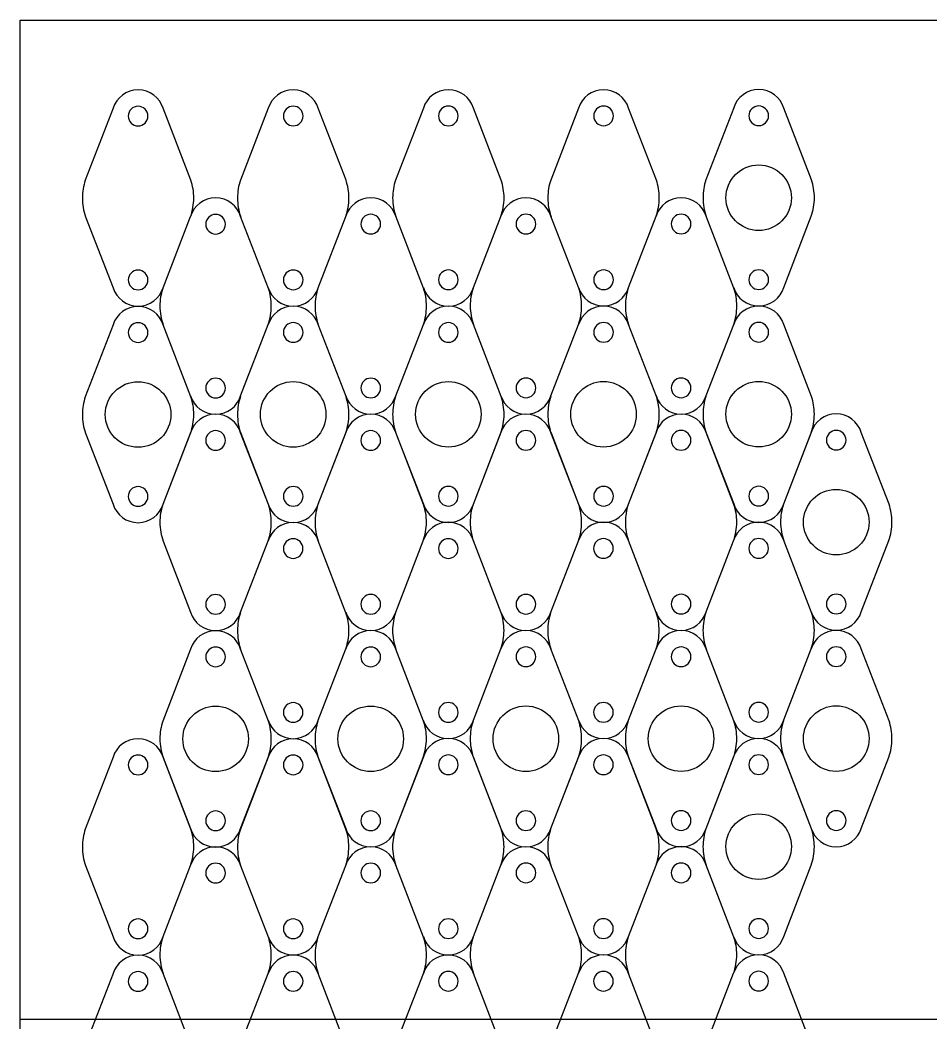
# Model space of a CAD drawing. Header units: millimetres. Extents: x 0 to 305, y -305 to 0.
# Drawn here: x 0 to 139, y -153 to 0 of the extents above; entities that cross this region are included whole.
import ezdxf

# ---------------------------------------------------------------- set-up
doc = ezdxf.new("R2010")
doc.units = ezdxf.units.MM
doc.layers.add('CUTS', color=1, linetype='Continuous', true_color=0xff0000)
doc.layers.add('laser bed referance', color=3, linetype='Continuous', lineweight=25, true_color=0x00ff00)
doc.layers.add('Referance lines', color=2, linetype='Continuous', lineweight=25, true_color=0xffff00)

msp = doc.modelspace()

# ---------------------------------------------------------------- linework, layer by layer
at = {"layer": 'CUTS', "color": 1, "lineweight": 25, "true_color": 0xff0000}
for points in [[(14.19, -13.46), (9.95, -24.44)], [(26.07, -24.44), (21.83, -13.46)], [(37.86, -13.45), (33.62, -24.43)], [(49.74, -24.43), (45.5, -13.45)], [(61.54, -13.43), (57.3, -24.42)], [(73.42, -24.42), (69.18, -13.44)], [(85.22, -13.42), (80.98, -24.41)], [(97.1, -24.41), (92.86, -13.43)], [(108.9, -13.41), (104.66, -24.4)], [(120.77, -24.4), (116.54, -13.42)], [(10, -30), (14.19, -40.85), (14.19, -40.85)], [(21.83, -40.84), (26.03, -29.98)], [(37.9, -40.93), (33.66, -29.95)], [(45.5, -40.83), (49.7, -29.97)], [(61.58, -40.92), (57.34, -29.94)], [(69.18, -40.82), (73.38, -29.96)], [(85.26, -40.91), (81.02, -29.93)], [(92.86, -40.81), (97.06, -29.94)], [(108.94, -40.9), (104.7, -29.92)], [(116.54, -40.8), (120.73, -29.93)], [(14.19, -46.48), (9.95, -57.47), (9.95, -57.47)], [(26.07, -57.47), (21.83, -46.49)], [(33.66, -57.33), (37.86, -46.47)], [(49.74, -57.45), (45.5, -46.47)], [(57.34, -57.32), (61.54, -46.46)], [(73.42, -57.44), (69.18, -46.46)], [(81.02, -57.31), (85.22, -46.45)], [(97.1, -57.43), (92.86, -46.45)], [(104.7, -57.3), (108.9, -46.43)], [(120.77, -57.42), (116.54, -46.44)], [(10, -63.02), (14.19, -73.87)], [(26.02, -62.95), (21.78, -73.93)], [(21.83, -73.87), (26.03, -63)], [(37.9, -73.93), (33.66, -62.95)], [(33.67, -63.01), (37.86, -73.86)], [(49.69, -62.93), (45.45, -73.92)], [(45.5, -73.85), (49.7, -62.99)], [(61.57, -73.92), (57.33, -62.94)], [(57.35, -63), (61.54, -73.85)], [(73.37, -62.92), (69.13, -73.91)], [(69.18, -73.84), (73.38, -62.98)], [(85.25, -73.91), (81.01, -62.93)], [(81.03, -62.99), (85.22, -73.84)], [(97.05, -62.91), (92.81, -73.9)], [(92.86, -73.83), (97.06, -62.97)], [(108.93, -73.9), (104.69, -62.92)], [(104.7, -62.98), (108.9, -73.82)], [(120.73, -62.9), (116.49, -73.88)], [(116.54, -73.82), (120.73, -62.96)], [(132.61, -73.88), (128.37, -62.91)], [(21.83, -79.49), (26.02, -90.34), (26.02, -90.34)], [(33.66, -90.33), (37.86, -79.47)], [(49.73, -90.42), (45.5, -79.44)], [(57.33, -90.32), (61.53, -79.45)], [(73.41, -90.41), (69.17, -79.43)], [(81.01, -90.31), (85.21, -79.44)], [(97.09, -90.4), (92.85, -79.42)], [(104.69, -90.29), (108.89, -79.43)], [(120.77, -90.39), (116.53, -79.41)], [(128.37, -90.28), (132.57, -79.42)], [(26.02, -95.97), (21.78, -106.95), (21.78, -106.95)], [(37.9, -106.95), (33.66, -95.97)], [(45.5, -106.82), (49.69, -95.95)], [(61.57, -106.94), (57.33, -95.96)], [(69.17, -106.81), (73.37, -95.94)], [(85.25, -106.93), (81.01, -95.95)], [(92.85, -106.8), (97.05, -95.93)], [(108.93, -106.92), (104.69, -95.94)], [(116.53, -106.78), (120.73, -95.92)], [(132.61, -106.91), (128.37, -95.93)], [(14.19, -112.45), (9.95, -123.43)], [(26.07, -123.43), (21.83, -112.45)], [(21.83, -112.51), (26.02, -123.36)], [(37.86, -112.43), (33.62, -123.42)], [(33.66, -123.35), (37.86, -112.49)], [(49.73, -123.42), (45.49, -112.44)], [(45.5, -112.49), (49.69, -123.34)], [(61.54, -112.42), (57.29, -123.41)], [(57.33, -123.34), (61.53, -112.48)], [(73.41, -123.41), (69.17, -112.43)], [(69.18, -112.48), (73.37, -123.33)], [(85.21, -112.41), (80.97, -123.4)], [(81.01, -123.33), (85.21, -112.47)], [(97.09, -123.4), (92.85, -112.42)], [(92.86, -112.47), (97.05, -123.32)], [(108.89, -112.4), (104.65, -123.39)], [(104.69, -123.32), (108.89, -112.45)], [(120.77, -123.39), (116.53, -112.41)], [(116.54, -112.46), (120.73, -123.31)], [(128.37, -123.31), (132.56, -112.44)], [(9.99, -128.99), (14.19, -139.84), (14.19, -139.84)], [(21.83, -139.83), (26.02, -128.97)], [(37.9, -139.92), (33.66, -128.94)], [(45.5, -139.82), (49.69, -128.96)], [(61.58, -139.91), (57.34, -128.93)], [(69.17, -139.81), (73.37, -128.94)], [(85.25, -139.9), (81.02, -128.92)], [(92.85, -139.8), (97.05, -128.93)], [(108.93, -139.89), (104.69, -128.91)], [(116.53, -139.79), (120.73, -128.92)], [(14.19, -145.47), (9.95, -156.45), (9.95, -156.45)], [(26.07, -156.45), (21.83, -145.47)], [(33.66, -156.32), (37.86, -145.46)], [(49.73, -156.44), (45.49, -145.46)], [(57.34, -156.31), (61.54, -145.45)], [(73.41, -156.43), (69.17, -145.45)], [(81.02, -156.3), (85.21, -145.43)], [(97.09, -156.42), (92.85, -145.44)], [(104.69, -156.29), (108.89, -145.42)], [(120.77, -156.41), (116.53, -145.43)]]:
    msp.add_lwpolyline(points, dxfattribs=at)
for points in [[(18.01, -10.65), (16.22, -10.65), (14.7, -11.83), (14.19, -13.46)], [(21.83, -13.46), (21.33, -11.84), (19.81, -10.65), (18.01, -10.65)], [(41.68, -10.64), (39.89, -10.64), (38.37, -11.82), (37.86, -13.45)], [(45.5, -13.45), (44.99, -11.82), (43.48, -10.64), (41.68, -10.64)], [(65.36, -10.63), (63.57, -10.63), (62.05, -11.81), (61.54, -13.43)], [(69.18, -13.44), (68.67, -11.81), (67.15, -10.63), (65.36, -10.63)], [(89.04, -10.62), (87.24, -10.62), (85.73, -11.8), (85.22, -13.42)], [(92.86, -13.43), (92.35, -11.8), (90.83, -10.62), (89.04, -10.62)], [(112.72, -10.61), (110.92, -10.61), (109.4, -11.79), (108.9, -13.41)], [(116.54, -13.42), (116.03, -11.79), (114.51, -10.61), (112.72, -10.61)], [(18.01, -13.15), (17.18, -13.15), (16.51, -13.83), (16.51, -14.65)], [(19.51, -14.65), (19.51, -13.83), (18.84, -13.15), (18.01, -13.15)], [(41.68, -13.14), (40.85, -13.14), (40.18, -13.81), (40.18, -14.64)], [(43.18, -14.64), (43.18, -13.81), (42.51, -13.14), (41.68, -13.14)], [(65.36, -13.13), (64.53, -13.13), (63.86, -13.8), (63.86, -14.63)], [(66.86, -14.63), (66.86, -13.8), (66.19, -13.13), (65.36, -13.13)], [(89.04, -13.12), (88.21, -13.12), (87.54, -13.79), (87.54, -14.62)], [(90.54, -14.62), (90.54, -13.79), (89.87, -13.12), (89.04, -13.12)], [(112.72, -13.11), (111.89, -13.11), (111.22, -13.78), (111.22, -14.61)], [(114.22, -14.61), (114.22, -13.78), (113.54, -13.11), (112.72, -13.11)], [(16.51, -14.65), (16.51, -15.48), (17.18, -16.15), (18.01, -16.15)], [(18.01, -16.15), (18.84, -16.15), (19.51, -15.48), (19.51, -14.65)], [(40.18, -14.64), (40.18, -15.47), (40.85, -16.14), (41.68, -16.14)], [(41.68, -16.14), (42.51, -16.14), (43.18, -15.47), (43.18, -14.64)], [(63.86, -14.63), (63.86, -15.46), (64.53, -16.13), (65.36, -16.13)], [(65.36, -16.13), (66.19, -16.13), (66.86, -15.46), (66.86, -14.63)], [(87.54, -14.62), (87.54, -15.45), (88.21, -16.12), (89.04, -16.12)], [(89.04, -16.12), (89.87, -16.12), (90.54, -15.45), (90.54, -14.62)], [(111.22, -14.61), (111.22, -15.44), (111.89, -16.11), (112.72, -16.11)], [(112.72, -16.11), (113.54, -16.11), (114.22, -15.44), (114.22, -14.61)], [(107.72, -27.11), (107.72, -24.35), (109.95, -22.11), (112.72, -22.11)], [(112.72, -22.11), (115.48, -22.11), (117.71, -24.35), (117.71, -27.11)], [(9.95, -24.44), (9.67, -25.29), (9.51, -26.21), (9.51, -27.15)], [(26.51, -27.15), (26.51, -26.21), (26.36, -25.29), (26.07, -24.44)], [(33.62, -24.43), (33.33, -25.28), (33.18, -26.19), (33.18, -27.14)], [(50.18, -27.14), (50.18, -26.19), (50.02, -25.28), (49.74, -24.43)], [(57.3, -24.42), (57.01, -25.27), (56.86, -26.18), (56.86, -27.13)], [(73.86, -27.13), (73.86, -26.18), (73.7, -25.27), (73.42, -24.42)], [(80.98, -24.41), (80.69, -25.26), (80.54, -26.17), (80.54, -27.12)], [(97.54, -27.12), (97.54, -26.17), (97.38, -25.26), (97.1, -24.41)], [(104.66, -24.4), (104.37, -25.25), (104.22, -26.16), (104.22, -27.11)], [(121.22, -27.11), (121.22, -26.16), (121.06, -25.25), (120.77, -24.4)], [(9.51, -27.15), (9.51, -28.15), (9.68, -29.11), (10, -30)], [(29.84, -27.14), (28.05, -27.14), (26.53, -28.32), (26.02, -29.95)], [(26.03, -29.98), (26.34, -29.1), (26.51, -28.15), (26.51, -27.15)], [(33.66, -29.95), (33.16, -28.32), (31.64, -27.14), (29.84, -27.14)], [(33.18, -27.14), (33.18, -28.14), (33.35, -29.1), (33.67, -29.99)], [(53.52, -27.13), (51.73, -27.13), (50.21, -28.31), (49.7, -29.94)], [(49.7, -29.97), (50.01, -29.08), (50.18, -28.13), (50.18, -27.14)], [(57.34, -29.94), (56.84, -28.31), (55.32, -27.13), (53.52, -27.13)], [(56.86, -27.13), (56.86, -28.13), (57.03, -29.08), (57.35, -29.97)], [(77.2, -27.12), (75.41, -27.12), (73.89, -28.3), (73.38, -29.92)], [(73.38, -29.96), (73.69, -29.07), (73.86, -28.12), (73.86, -27.13)], [(81.02, -29.93), (80.51, -28.3), (79, -27.12), (77.2, -27.12)], [(80.54, -27.12), (80.54, -28.12), (80.71, -29.07), (81.03, -29.96)], [(100.88, -27.11), (99.09, -27.11), (97.57, -28.29), (97.06, -29.91)], [(97.06, -29.94), (97.37, -29.06), (97.54, -28.11), (97.54, -27.12)], [(104.7, -29.92), (104.19, -28.29), (102.67, -27.11), (100.88, -27.11)], [(104.22, -27.11), (104.22, -28.11), (104.39, -29.06), (104.7, -29.95)], [(112.72, -32.11), (109.95, -32.11), (107.72, -29.87), (107.72, -27.11)], [(117.71, -27.11), (117.71, -29.87), (115.48, -32.11), (112.72, -32.11)], [(120.73, -29.93), (121.05, -29.05), (121.22, -28.1), (121.22, -27.11)], [(29.84, -29.64), (29.02, -29.64), (28.34, -30.31), (28.34, -31.14)], [(31.34, -31.14), (31.34, -30.31), (30.67, -29.64), (29.84, -29.64)], [(53.52, -29.63), (52.69, -29.63), (52.02, -30.3), (52.02, -31.13)], [(55.02, -31.13), (55.02, -30.3), (54.35, -29.63), (53.52, -29.63)], [(77.2, -29.62), (76.37, -29.62), (75.7, -30.29), (75.7, -31.12)], [(78.7, -31.12), (78.7, -30.29), (78.03, -29.62), (77.2, -29.62)], [(100.88, -29.61), (100.05, -29.61), (99.38, -30.28), (99.38, -31.11)], [(102.38, -31.11), (102.38, -30.28), (101.71, -29.61), (100.88, -29.61)], [(28.34, -31.14), (28.34, -31.97), (29.02, -32.64), (29.84, -32.64)], [(29.84, -32.64), (30.67, -32.64), (31.34, -31.97), (31.34, -31.14)], [(52.02, -31.13), (52.02, -31.96), (52.69, -32.63), (53.52, -32.63)], [(53.52, -32.63), (54.35, -32.63), (55.02, -31.96), (55.02, -31.13)], [(75.7, -31.12), (75.7, -31.95), (76.37, -32.62), (77.2, -32.62)], [(77.2, -32.62), (78.03, -32.62), (78.7, -31.95), (78.7, -31.12)], [(99.38, -31.11), (99.38, -31.94), (100.05, -32.61), (100.88, -32.61)], [(100.88, -32.61), (101.71, -32.61), (102.38, -31.94), (102.38, -31.11)], [(18.01, -38.15), (17.18, -38.15), (16.51, -38.83), (16.51, -39.65)], [(19.51, -39.65), (19.51, -38.83), (18.84, -38.15), (18.01, -38.15)], [(41.68, -38.14), (40.85, -38.14), (40.18, -38.81), (40.18, -39.64)], [(43.18, -39.64), (43.18, -38.81), (42.51, -38.14), (41.68, -38.14)], [(65.36, -38.13), (64.53, -38.13), (63.86, -38.8), (63.86, -39.63)], [(66.86, -39.63), (66.86, -38.8), (66.19, -38.13), (65.36, -38.13)], [(89.04, -38.12), (88.21, -38.12), (87.54, -38.79), (87.54, -39.62)], [(90.54, -39.62), (90.54, -38.79), (89.87, -38.12), (89.04, -38.12)], [(112.72, -38.11), (111.89, -38.11), (111.22, -38.78), (111.22, -39.61)], [(114.22, -39.61), (114.22, -38.78), (113.54, -38.11), (112.72, -38.11)], [(16.51, -39.65), (16.51, -40.48), (17.18, -41.15), (18.01, -41.15)], [(18.01, -41.15), (18.84, -41.15), (19.51, -40.48), (19.51, -39.65)], [(40.18, -39.64), (40.18, -40.47), (40.85, -41.14), (41.68, -41.14)], [(41.68, -41.14), (42.51, -41.14), (43.18, -40.47), (43.18, -39.64)], [(63.86, -39.63), (63.86, -40.46), (64.53, -41.13), (65.36, -41.13)], [(65.36, -41.13), (66.19, -41.13), (66.86, -40.46), (66.86, -39.63)], [(87.54, -39.62), (87.54, -40.45), (88.21, -41.12), (89.04, -41.12)], [(89.04, -41.12), (89.87, -41.12), (90.54, -40.45), (90.54, -39.62)], [(111.22, -39.61), (111.22, -40.44), (111.89, -41.11), (112.72, -41.11)], [(112.72, -41.11), (113.54, -41.11), (114.22, -40.44), (114.22, -39.61)], [(14.19, -40.85), (14.7, -42.47), (16.22, -43.65), (18.01, -43.65)], [(18.01, -43.65), (19.81, -43.65), (21.33, -42.47), (21.83, -40.84)], [(21.78, -40.93), (21.5, -41.78), (21.34, -42.69), (21.34, -43.64)], [(37.86, -40.83), (38.37, -42.46), (39.89, -43.64), (41.68, -43.64)], [(38.34, -43.64), (38.34, -42.69), (38.19, -41.78), (37.9, -40.93)], [(41.68, -43.64), (43.48, -43.64), (44.99, -42.46), (45.5, -40.83)], [(45.46, -40.92), (45.18, -41.77), (45.02, -42.68), (45.02, -43.63)], [(61.54, -40.82), (62.05, -42.45), (63.57, -43.63), (65.36, -43.63)], [(62.02, -43.63), (62.02, -42.68), (61.87, -41.77), (61.58, -40.92)], [(65.36, -43.63), (67.15, -43.63), (68.67, -42.45), (69.18, -40.82)], [(69.14, -40.91), (68.85, -41.76), (68.7, -42.67), (68.7, -43.62)], [(85.22, -40.81), (85.73, -42.44), (87.24, -43.62), (89.04, -43.62)], [(85.7, -43.62), (85.7, -42.67), (85.55, -41.76), (85.26, -40.91)], [(89.04, -43.62), (90.83, -43.62), (92.35, -42.44), (92.86, -40.81)], [(92.82, -40.9), (92.53, -41.75), (92.38, -42.66), (92.38, -43.61)], [(108.9, -40.8), (109.4, -42.43), (110.92, -43.61), (112.72, -43.61)], [(109.38, -43.61), (109.38, -42.66), (109.22, -41.75), (108.94, -40.9)], [(112.72, -43.61), (114.51, -43.61), (116.03, -42.43), (116.54, -40.8)], [(18.01, -43.68), (16.22, -43.68), (14.7, -44.86), (14.19, -46.48)], [(21.83, -46.49), (21.33, -44.86), (19.81, -43.68), (18.01, -43.68)], [(21.34, -43.64), (21.34, -44.64), (21.52, -45.6), (21.83, -46.49)], [(37.86, -46.47), (38.17, -45.58), (38.34, -44.63), (38.34, -43.64)], [(41.68, -43.66), (39.89, -43.66), (38.37, -44.84), (37.86, -46.47)], [(45.5, -46.47), (44.99, -44.84), (43.48, -43.66), (41.68, -43.66)], [(45.02, -43.63), (45.02, -44.63), (45.19, -45.59), (45.51, -46.48)], [(61.54, -46.46), (61.85, -45.57), (62.02, -44.62), (62.02, -43.63)], [(65.36, -43.65), (63.57, -43.65), (62.05, -44.83), (61.54, -46.46)], [(69.18, -46.46), (68.67, -44.83), (67.15, -43.65), (65.36, -43.65)], [(68.7, -43.62), (68.7, -44.62), (68.87, -45.57), (69.19, -46.46)], [(85.22, -46.45), (85.53, -45.56), (85.7, -44.61), (85.7, -43.62)], [(89.04, -43.64), (87.24, -43.64), (85.73, -44.82), (85.22, -46.45)], [(92.86, -46.45), (92.35, -44.82), (90.83, -43.64), (89.04, -43.64)], [(92.38, -43.61), (92.38, -44.61), (92.55, -45.56), (92.87, -46.45)], [(108.9, -46.43), (109.21, -45.55), (109.38, -44.6), (109.38, -43.61)], [(112.72, -43.63), (110.92, -43.63), (109.4, -44.81), (108.9, -46.43)], [(116.54, -46.44), (116.03, -44.81), (114.51, -43.63), (112.72, -43.63)], [(18.01, -46.18), (17.18, -46.18), (16.51, -46.85), (16.51, -47.68)], [(19.51, -47.68), (19.51, -46.85), (18.84, -46.18), (18.01, -46.18)], [(41.68, -46.16), (40.85, -46.16), (40.18, -46.83), (40.18, -47.66)], [(43.18, -47.66), (43.18, -46.83), (42.51, -46.16), (41.68, -46.16)], [(65.36, -46.15), (64.53, -46.15), (63.86, -46.82), (63.86, -47.65)], [(66.86, -47.65), (66.86, -46.82), (66.19, -46.15), (65.36, -46.15)], [(89.04, -46.14), (88.21, -46.14), (87.54, -46.81), (87.54, -47.64)], [(90.54, -47.64), (90.54, -46.81), (89.87, -46.14), (89.04, -46.14)], [(112.72, -46.13), (111.89, -46.13), (111.22, -46.8), (111.22, -47.63)], [(114.22, -47.63), (114.22, -46.8), (113.54, -46.13), (112.72, -46.13)], [(16.51, -47.68), (16.51, -48.5), (17.18, -49.18), (18.01, -49.18)], [(18.01, -49.18), (18.84, -49.18), (19.51, -48.5), (19.51, -47.68)], [(40.18, -47.66), (40.18, -48.49), (40.85, -49.16), (41.68, -49.16)], [(41.68, -49.16), (42.51, -49.16), (43.18, -48.49), (43.18, -47.66)], [(63.86, -47.65), (63.86, -48.48), (64.53, -49.15), (65.36, -49.15)], [(65.36, -49.15), (66.19, -49.15), (66.86, -48.48), (66.86, -47.65)], [(87.54, -47.64), (87.54, -48.47), (88.21, -49.14), (89.04, -49.14)], [(89.04, -49.14), (89.87, -49.14), (90.54, -48.47), (90.54, -47.64)], [(111.22, -47.63), (111.22, -48.46), (111.89, -49.13), (112.72, -49.13)], [(112.72, -49.13), (113.54, -49.13), (114.22, -48.46), (114.22, -47.63)], [(29.84, -54.64), (29.02, -54.64), (28.34, -55.31), (28.34, -56.14)], [(31.34, -56.14), (31.34, -55.31), (30.67, -54.64), (29.84, -54.64)], [(53.52, -54.63), (52.69, -54.63), (52.02, -55.3), (52.02, -56.13)], [(55.02, -56.13), (55.02, -55.3), (54.35, -54.63), (53.52, -54.63)], [(77.2, -54.62), (76.37, -54.62), (75.7, -55.29), (75.7, -56.12)], [(78.7, -56.12), (78.7, -55.29), (78.03, -54.62), (77.2, -54.62)], [(100.88, -54.61), (100.05, -54.61), (99.38, -55.28), (99.38, -56.11)], [(102.38, -56.11), (102.38, -55.28), (101.71, -54.61), (100.88, -54.61)], [(13.01, -60.18), (13.01, -57.41), (15.25, -55.18), (18.01, -55.18)], [(18.01, -55.18), (20.77, -55.18), (23.01, -57.41), (23.01, -60.18)], [(28.34, -56.14), (28.34, -56.97), (29.02, -57.64), (29.84, -57.64)], [(29.84, -57.64), (30.67, -57.64), (31.34, -56.97), (31.34, -56.14)], [(36.68, -60.16), (36.68, -57.4), (38.92, -55.16), (41.68, -55.16)], [(41.68, -55.16), (44.44, -55.16), (46.68, -57.4), (46.68, -60.16)], [(52.02, -56.13), (52.02, -56.96), (52.69, -57.63), (53.52, -57.63)], [(53.52, -57.63), (54.35, -57.63), (55.02, -56.96), (55.02, -56.13)], [(60.36, -60.15), (60.36, -57.39), (62.6, -55.15), (65.36, -55.15)], [(65.36, -55.15), (68.12, -55.15), (70.36, -57.39), (70.36, -60.15)], [(75.7, -56.12), (75.7, -56.95), (76.37, -57.62), (77.2, -57.62)], [(77.2, -57.62), (78.03, -57.62), (78.7, -56.95), (78.7, -56.12)], [(84.04, -60.14), (84.04, -57.38), (86.28, -55.14), (89.04, -55.14)], [(89.04, -55.14), (91.8, -55.14), (94.04, -57.38), (94.04, -60.14)], [(99.38, -56.11), (99.38, -56.94), (100.05, -57.61), (100.88, -57.61)], [(100.88, -57.61), (101.71, -57.61), (102.38, -56.94), (102.38, -56.11)], [(107.72, -60.13), (107.72, -57.37), (109.95, -55.13), (112.72, -55.13)], [(112.72, -55.13), (115.48, -55.13), (117.71, -57.37), (117.71, -60.13)], [(9.95, -57.47), (9.67, -58.32), (9.51, -59.23), (9.51, -60.18)], [(26.02, -57.33), (26.53, -58.96), (28.05, -60.14), (29.84, -60.14)], [(26.51, -60.18), (26.51, -59.23), (26.36, -58.32), (26.07, -57.47)], [(29.84, -60.14), (31.64, -60.14), (33.16, -58.96), (33.66, -57.33)], [(33.62, -57.45), (33.34, -58.3), (33.18, -59.21), (33.18, -60.16)], [(49.7, -57.32), (50.21, -58.95), (51.73, -60.13), (53.52, -60.13)], [(50.18, -60.16), (50.18, -59.21), (50.02, -58.3), (49.74, -57.45)], [(53.52, -60.13), (55.32, -60.13), (56.84, -58.95), (57.34, -57.32)], [(57.3, -57.44), (57.01, -58.29), (56.86, -59.2), (56.86, -60.15)], [(73.38, -57.31), (73.89, -58.94), (75.41, -60.12), (77.2, -60.12)], [(73.86, -60.15), (73.86, -59.2), (73.7, -58.29), (73.42, -57.44)], [(77.2, -60.12), (79, -60.12), (80.51, -58.94), (81.02, -57.31)], [(80.98, -57.43), (80.69, -58.28), (80.54, -59.19), (80.54, -60.14)], [(97.06, -57.3), (97.57, -58.93), (99.09, -60.11), (100.88, -60.11)], [(97.54, -60.14), (97.54, -59.19), (97.38, -58.28), (97.1, -57.43)], [(100.88, -60.11), (102.67, -60.11), (104.19, -58.93), (104.7, -57.3)], [(104.66, -57.42), (104.37, -58.27), (104.22, -59.18), (104.22, -60.13)], [(121.21, -60.13), (121.21, -59.18), (121.06, -58.27), (120.77, -57.42)], [(9.51, -60.18), (9.51, -61.17), (9.68, -62.13), (10, -63.02)], [(18.01, -65.18), (15.25, -65.18), (13.01, -62.94), (13.01, -60.18)], [(23.01, -60.18), (23.01, -62.94), (20.77, -65.18), (18.01, -65.18)], [(29.84, -60.14), (28.05, -60.14), (26.53, -61.32), (26.02, -62.95)], [(26.03, -63), (26.34, -62.12), (26.51, -61.17), (26.51, -60.18)], [(33.66, -62.95), (33.16, -61.32), (31.64, -60.14), (29.84, -60.14)], [(33.18, -60.16), (33.18, -61.16), (33.35, -62.12), (33.67, -63.01)], [(41.68, -65.16), (38.92, -65.16), (36.68, -62.92), (36.68, -60.16)], [(46.68, -60.16), (46.68, -62.92), (44.44, -65.16), (41.68, -65.16)], [(53.51, -60.13), (51.72, -60.13), (50.2, -61.31), (49.69, -62.93)], [(49.7, -62.99), (50.01, -62.1), (50.18, -61.15), (50.18, -60.16)], [(57.33, -62.94), (56.82, -61.31), (55.31, -60.13), (53.51, -60.13)], [(56.86, -60.15), (56.86, -61.15), (57.03, -62.11), (57.35, -63)], [(65.36, -65.15), (62.6, -65.15), (60.36, -62.91), (60.36, -60.15)], [(70.36, -60.15), (70.36, -62.91), (68.12, -65.15), (65.36, -65.15)], [(77.19, -60.12), (75.4, -60.12), (73.88, -61.3), (73.37, -62.92)], [(73.38, -62.98), (73.69, -62.09), (73.86, -61.14), (73.86, -60.15)], [(81.01, -62.93), (80.5, -61.3), (78.99, -60.12), (77.19, -60.12)], [(80.54, -60.14), (80.54, -61.14), (80.71, -62.1), (81.03, -62.99)], [(89.04, -65.14), (86.28, -65.14), (84.04, -62.9), (84.04, -60.14)], [(94.04, -60.14), (94.04, -62.9), (91.8, -65.14), (89.04, -65.14)], [(100.87, -60.1), (99.08, -60.1), (97.56, -61.29), (97.05, -62.91)], [(97.06, -62.97), (97.37, -62.08), (97.54, -61.13), (97.54, -60.14)], [(104.69, -62.92), (104.18, -61.29), (102.66, -60.1), (100.87, -60.1)], [(104.22, -60.13), (104.22, -61.13), (104.39, -62.09), (104.7, -62.98)], [(112.72, -65.13), (109.95, -65.13), (107.72, -62.89), (107.72, -60.13)], [(117.71, -60.13), (117.71, -62.89), (115.48, -65.13), (112.72, -65.13)], [(124.55, -60.09), (122.75, -60.09), (121.24, -61.27), (120.73, -62.9)], [(120.73, -62.96), (121.05, -62.07), (121.21, -61.12), (121.21, -60.13)], [(128.37, -62.91), (127.86, -61.28), (126.34, -60.09), (124.55, -60.09)], [(29.84, -62.64), (29.02, -62.64), (28.34, -63.31), (28.34, -64.14)], [(31.34, -64.14), (31.34, -63.31), (30.67, -62.64), (29.84, -62.64)], [(53.51, -62.63), (52.68, -62.63), (52.01, -63.3), (52.01, -64.13)], [(55.01, -64.13), (55.01, -63.3), (54.34, -62.63), (53.51, -62.63)], [(77.19, -62.62), (76.36, -62.62), (75.69, -63.29), (75.69, -64.12)], [(78.69, -64.12), (78.69, -63.29), (78.02, -62.62), (77.19, -62.62)], [(100.87, -62.61), (100.04, -62.61), (99.37, -63.28), (99.37, -64.11)], [(102.37, -64.11), (102.37, -63.28), (101.7, -62.61), (100.87, -62.61)], [(124.55, -62.6), (123.72, -62.6), (123.05, -63.27), (123.05, -64.09)], [(126.05, -64.09), (126.05, -63.27), (125.38, -62.6), (124.55, -62.6)], [(28.34, -64.14), (28.34, -64.97), (29.02, -65.64), (29.84, -65.64)], [(29.84, -65.64), (30.67, -65.64), (31.34, -64.97), (31.34, -64.14)], [(52.01, -64.13), (52.01, -64.96), (52.68, -65.63), (53.51, -65.63)], [(53.51, -65.63), (54.34, -65.63), (55.01, -64.96), (55.01, -64.13)], [(75.69, -64.12), (75.69, -64.95), (76.36, -65.62), (77.19, -65.62)], [(77.19, -65.62), (78.02, -65.62), (78.69, -64.94), (78.69, -64.12)], [(99.37, -64.11), (99.37, -64.93), (100.04, -65.61), (100.87, -65.61)], [(100.87, -65.61), (101.7, -65.61), (102.37, -64.93), (102.37, -64.11)], [(123.05, -64.09), (123.05, -64.92), (123.72, -65.59), (124.55, -65.59)], [(124.55, -65.59), (125.38, -65.59), (126.05, -64.92), (126.05, -64.09)], [(18.01, -71.18), (17.18, -71.18), (16.51, -71.85), (16.51, -72.68)], [(19.51, -72.68), (19.51, -71.85), (18.84, -71.18), (18.01, -71.18)], [(41.68, -71.16), (40.85, -71.16), (40.18, -71.83), (40.18, -72.66)], [(43.18, -72.66), (43.18, -71.83), (42.51, -71.16), (41.68, -71.16)], [(65.36, -71.15), (64.53, -71.15), (63.86, -71.82), (63.86, -72.65)], [(66.86, -72.65), (66.86, -71.82), (66.19, -71.15), (65.36, -71.15)], [(89.04, -71.14), (88.21, -71.14), (87.54, -71.81), (87.54, -72.64)], [(90.54, -72.64), (90.54, -71.81), (89.87, -71.14), (89.04, -71.14)], [(112.72, -71.13), (111.89, -71.13), (111.22, -71.8), (111.22, -72.63)], [(114.22, -72.63), (114.22, -71.8), (113.54, -71.13), (112.72, -71.13)], [(119.55, -76.6), (119.55, -73.83), (121.79, -71.6), (124.55, -71.6)], [(124.55, -71.6), (127.31, -71.6), (129.55, -73.83), (129.55, -76.6)], [(16.51, -72.68), (16.51, -73.5), (17.18, -74.18), (18.01, -74.18)], [(18.01, -74.18), (18.84, -74.18), (19.51, -73.5), (19.51, -72.68)], [(40.18, -72.66), (40.18, -73.49), (40.85, -74.16), (41.68, -74.16)], [(41.68, -74.16), (42.51, -74.16), (43.18, -73.49), (43.18, -72.66)], [(63.86, -72.65), (63.86, -73.48), (64.53, -74.15), (65.36, -74.15)], [(65.36, -74.15), (66.19, -74.15), (66.86, -73.48), (66.86, -72.65)], [(87.54, -72.64), (87.54, -73.47), (88.21, -74.14), (89.04, -74.14)], [(89.04, -74.14), (89.87, -74.14), (90.54, -73.47), (90.54, -72.64)], [(111.22, -72.63), (111.22, -73.46), (111.89, -74.13), (112.72, -74.13)], [(112.72, -74.13), (113.54, -74.13), (114.22, -73.46), (114.22, -72.63)], [(14.19, -73.87), (14.7, -75.5), (16.22, -76.68), (18.01, -76.68)], [(18.01, -76.68), (19.81, -76.68), (21.33, -75.49), (21.83, -73.87)], [(21.78, -73.93), (21.5, -74.78), (21.34, -75.69), (21.34, -76.64)], [(37.86, -73.86), (38.37, -75.48), (39.89, -76.66), (41.68, -76.66)], [(38.34, -76.64), (38.34, -75.69), (38.19, -74.78), (37.9, -73.93)], [(41.68, -76.66), (43.48, -76.66), (44.99, -75.48), (45.5, -73.85)], [(45.45, -73.92), (45.17, -74.77), (45.01, -75.68), (45.01, -76.63)], [(61.54, -73.85), (62.05, -75.47), (63.57, -76.65), (65.36, -76.65)], [(62.01, -76.63), (62.01, -75.68), (61.86, -74.77), (61.57, -73.92)], [(65.36, -76.65), (67.15, -76.65), (68.67, -75.47), (69.18, -73.84)], [(69.13, -73.91), (68.84, -74.76), (68.69, -75.67), (68.69, -76.62)], [(85.22, -73.84), (85.73, -75.46), (87.24, -76.64), (89.04, -76.64)], [(85.69, -76.62), (85.69, -75.67), (85.54, -74.76), (85.25, -73.91)], [(89.04, -76.64), (90.83, -76.64), (92.35, -75.46), (92.86, -73.83)], [(92.81, -73.9), (92.52, -74.75), (92.37, -75.66), (92.37, -76.61)], [(108.9, -73.82), (109.4, -75.45), (110.92, -76.63), (112.72, -76.63)], [(109.37, -76.61), (109.37, -75.66), (109.21, -74.75), (108.93, -73.9)], [(112.72, -76.63), (114.51, -76.63), (116.03, -75.45), (116.54, -73.82)], [(116.49, -73.88), (116.2, -74.74), (116.05, -75.65), (116.05, -76.59)], [(133.05, -76.59), (133.05, -75.65), (132.89, -74.74), (132.61, -73.88)], [(21.34, -76.64), (21.34, -77.64), (21.52, -78.6), (21.83, -79.49)], [(41.67, -76.63), (39.88, -76.63), (38.36, -77.81), (37.86, -79.43)], [(37.86, -79.47), (38.17, -78.58), (38.34, -77.63), (38.34, -76.64)], [(45.5, -79.44), (44.99, -77.81), (43.47, -76.63), (41.67, -76.63)], [(45.01, -76.63), (45.01, -77.63), (45.18, -78.58), (45.5, -79.47)], [(65.35, -76.62), (63.56, -76.62), (62.04, -77.8), (61.53, -79.42)], [(61.53, -79.45), (61.84, -78.57), (62.01, -77.62), (62.01, -76.63)], [(69.17, -79.43), (68.67, -77.8), (67.15, -76.62), (65.35, -76.62)], [(68.69, -76.62), (68.69, -77.61), (68.86, -78.57), (69.18, -79.46)], [(89.03, -76.61), (87.24, -76.61), (85.72, -77.79), (85.21, -79.41)], [(85.21, -79.44), (85.52, -78.56), (85.69, -77.61), (85.69, -76.62)], [(92.85, -79.42), (92.35, -77.79), (90.83, -76.61), (89.03, -76.61)], [(92.37, -76.61), (92.37, -77.6), (92.54, -78.56), (92.86, -79.45)], [(112.71, -76.6), (110.92, -76.6), (109.4, -77.77), (108.89, -79.4)], [(108.89, -79.43), (109.2, -78.55), (109.37, -77.6), (109.37, -76.61)], [(116.53, -79.41), (116.02, -77.78), (114.51, -76.6), (112.71, -76.6)], [(116.05, -76.59), (116.05, -77.59), (116.22, -78.55), (116.54, -79.44)], [(124.55, -81.6), (121.79, -81.6), (119.55, -79.36), (119.55, -76.6)], [(129.55, -76.6), (129.55, -79.36), (127.31, -81.6), (124.55, -81.6)], [(132.57, -79.42), (132.88, -78.54), (133.05, -77.59), (133.05, -76.59)], [(41.68, -79.13), (40.85, -79.13), (40.18, -79.8), (40.18, -80.63)], [(43.17, -80.63), (43.17, -79.8), (42.5, -79.13), (41.68, -79.13)], [(65.35, -79.12), (64.53, -79.12), (63.85, -79.79), (63.85, -80.62)], [(66.85, -80.62), (66.85, -79.79), (66.18, -79.12), (65.35, -79.12)], [(89.03, -79.11), (88.2, -79.11), (87.53, -79.78), (87.53, -80.61)], [(90.53, -80.61), (90.53, -79.78), (89.86, -79.11), (89.03, -79.11)], [(112.71, -79.1), (111.88, -79.1), (111.21, -79.77), (111.21, -80.6)], [(114.21, -80.6), (114.21, -79.77), (113.54, -79.1), (112.71, -79.1)], [(40.18, -80.63), (40.18, -81.46), (40.85, -82.13), (41.68, -82.13)], [(41.68, -82.13), (42.5, -82.13), (43.17, -81.46), (43.17, -80.63)], [(63.85, -80.62), (63.85, -81.45), (64.53, -82.12), (65.35, -82.12)], [(65.35, -82.12), (66.18, -82.12), (66.85, -81.45), (66.85, -80.62)], [(87.53, -80.61), (87.53, -81.44), (88.2, -82.11), (89.03, -82.11)], [(89.03, -82.11), (89.86, -82.11), (90.53, -81.44), (90.53, -80.61)], [(111.21, -80.6), (111.21, -81.42), (111.88, -82.1), (112.71, -82.1)], [(112.71, -82.1), (113.54, -82.1), (114.21, -81.42), (114.21, -80.6)], [(29.84, -87.64), (29.02, -87.64), (28.34, -88.31), (28.34, -89.14)], [(31.34, -89.14), (31.34, -88.31), (30.67, -87.64), (29.84, -87.64)], [(53.51, -87.63), (52.68, -87.63), (52.01, -88.3), (52.01, -89.13)], [(55.01, -89.13), (55.01, -88.3), (54.34, -87.63), (53.51, -87.63)], [(77.19, -87.62), (76.36, -87.62), (75.69, -88.29), (75.69, -89.12)], [(78.69, -89.12), (78.69, -88.29), (78.02, -87.62), (77.19, -87.62)], [(100.87, -87.61), (100.04, -87.61), (99.37, -88.28), (99.37, -89.11)], [(102.37, -89.11), (102.37, -88.28), (101.7, -87.61), (100.87, -87.61)], [(124.55, -87.59), (123.72, -87.59), (123.05, -88.27), (123.05, -89.09)], [(126.05, -89.09), (126.05, -88.27), (125.38, -87.59), (124.55, -87.59)], [(28.34, -89.14), (28.34, -89.97), (29.02, -90.64), (29.84, -90.64)], [(29.84, -90.64), (30.67, -90.64), (31.34, -89.97), (31.34, -89.14)], [(52.01, -89.13), (52.01, -89.96), (52.68, -90.63), (53.51, -90.63)], [(53.51, -90.63), (54.34, -90.63), (55.01, -89.96), (55.01, -89.13)], [(75.69, -89.12), (75.69, -89.94), (76.36, -90.62), (77.19, -90.62)], [(77.19, -90.62), (78.02, -90.62), (78.69, -89.94), (78.69, -89.12)], [(99.37, -89.11), (99.37, -89.93), (100.04, -90.61), (100.87, -90.61)], [(100.87, -90.61), (101.7, -90.61), (102.37, -89.93), (102.37, -89.11)], [(123.05, -89.09), (123.05, -89.92), (123.72, -90.59), (124.55, -90.59)], [(124.55, -90.59), (125.38, -90.59), (126.05, -89.92), (126.05, -89.09)], [(26.02, -90.34), (26.53, -91.96), (28.05, -93.14), (29.84, -93.14)], [(29.84, -93.14), (31.64, -93.14), (33.16, -91.96), (33.66, -90.33)], [(33.62, -90.42), (33.33, -91.27), (33.18, -92.18), (33.18, -93.13)], [(49.69, -90.32), (50.2, -91.95), (51.72, -93.13), (53.51, -93.13)], [(50.18, -93.13), (50.18, -92.18), (50.02, -91.27), (49.73, -90.42)], [(53.51, -93.13), (55.31, -93.13), (56.83, -91.94), (57.33, -90.32)], [(57.29, -90.41), (57.01, -91.26), (56.85, -92.17), (56.85, -93.12)], [(73.37, -90.31), (73.88, -91.94), (75.4, -93.12), (77.19, -93.12)], [(73.85, -93.12), (73.85, -92.17), (73.7, -91.26), (73.41, -90.41)], [(77.19, -93.12), (78.99, -93.12), (80.5, -91.93), (81.01, -90.31)], [(80.97, -90.4), (80.69, -91.25), (80.53, -92.16), (80.53, -93.11)], [(97.05, -90.3), (97.56, -91.93), (99.08, -93.11), (100.87, -93.11)], [(97.53, -93.11), (97.53, -92.16), (97.38, -91.25), (97.09, -90.4)], [(100.87, -93.11), (102.66, -93.11), (104.18, -91.92), (104.69, -90.29)], [(104.65, -90.39), (104.36, -91.24), (104.21, -92.15), (104.21, -93.1)], [(120.73, -90.29), (121.24, -91.92), (122.75, -93.1), (124.55, -93.1)], [(121.21, -93.1), (121.21, -92.15), (121.05, -91.24), (120.77, -90.39)], [(124.55, -93.1), (126.34, -93.1), (127.86, -91.91), (128.37, -90.28)], [(29.84, -93.16), (28.05, -93.16), (26.53, -94.34), (26.02, -95.97)], [(33.66, -95.97), (33.16, -94.34), (31.64, -93.16), (29.84, -93.16)], [(33.18, -93.13), (33.18, -94.13), (33.35, -95.08), (33.66, -95.97)], [(49.69, -95.95), (50.01, -95.07), (50.18, -94.12), (50.18, -93.13)], [(53.51, -93.15), (51.72, -93.15), (50.2, -94.33), (49.69, -95.95)], [(57.33, -95.96), (56.82, -94.33), (55.31, -93.15), (53.51, -93.15)], [(56.85, -93.12), (56.85, -94.11), (57.03, -95.07), (57.34, -95.96)], [(73.37, -95.94), (73.68, -95.06), (73.85, -94.11), (73.85, -93.12)], [(77.19, -93.14), (75.4, -93.14), (73.88, -94.32), (73.37, -95.94)], [(81.01, -95.95), (80.5, -94.32), (78.99, -93.14), (77.19, -93.14)], [(80.53, -93.11), (80.53, -94.1), (80.7, -95.06), (81.02, -95.95)], [(97.05, -95.93), (97.36, -95.05), (97.53, -94.1), (97.53, -93.11)], [(100.87, -93.13), (99.08, -93.13), (97.56, -94.31), (97.05, -95.93)], [(104.69, -95.94), (104.18, -94.31), (102.66, -93.13), (100.87, -93.13)], [(104.21, -93.1), (104.21, -94.09), (104.38, -95.05), (104.7, -95.94)], [(120.73, -95.92), (121.04, -95.04), (121.21, -94.09), (121.21, -93.1)], [(124.55, -93.12), (122.75, -93.12), (121.24, -94.3), (120.73, -95.92)], [(128.37, -95.93), (127.86, -94.3), (126.34, -93.12), (124.55, -93.12)], [(29.84, -95.66), (29.02, -95.66), (28.34, -96.33), (28.34, -97.16)], [(31.34, -97.16), (31.34, -96.33), (30.67, -95.66), (29.84, -95.66)], [(53.51, -95.65), (52.68, -95.65), (52.01, -96.32), (52.01, -97.15)], [(55.01, -97.15), (55.01, -96.32), (54.34, -95.65), (53.51, -95.65)], [(77.19, -95.64), (76.36, -95.64), (75.69, -96.31), (75.69, -97.14)], [(78.69, -97.14), (78.69, -96.31), (78.02, -95.64), (77.19, -95.64)], [(100.87, -95.63), (100.04, -95.63), (99.37, -96.3), (99.37, -97.13)], [(102.37, -97.13), (102.37, -96.3), (101.7, -95.63), (100.87, -95.63)], [(124.55, -95.62), (123.72, -95.62), (123.05, -96.29), (123.05, -97.12)], [(126.05, -97.12), (126.05, -96.29), (125.38, -95.62), (124.55, -95.62)], [(28.34, -97.16), (28.34, -97.99), (29.02, -98.66), (29.84, -98.66)], [(29.84, -98.66), (30.67, -98.66), (31.34, -97.99), (31.34, -97.16)], [(52.01, -97.15), (52.01, -97.98), (52.68, -98.65), (53.51, -98.65)], [(53.51, -98.65), (54.34, -98.65), (55.01, -97.98), (55.01, -97.15)], [(75.69, -97.14), (75.69, -97.97), (76.36, -98.64), (77.19, -98.64)], [(77.19, -98.64), (78.02, -98.64), (78.69, -97.97), (78.69, -97.14)], [(99.37, -97.13), (99.37, -97.96), (100.04, -98.63), (100.87, -98.63)], [(100.87, -98.63), (101.7, -98.63), (102.37, -97.96), (102.37, -97.13)], [(123.05, -97.12), (123.05, -97.95), (123.72, -98.62), (124.55, -98.62)], [(124.55, -98.62), (125.38, -98.62), (126.05, -97.95), (126.05, -97.12)], [(24.84, -109.66), (24.84, -106.9), (27.08, -104.66), (29.84, -104.66)], [(29.84, -104.66), (32.6, -104.66), (34.84, -106.9), (34.84, -109.66)], [(41.68, -104.13), (40.85, -104.13), (40.18, -104.8), (40.18, -105.63)], [(43.17, -105.63), (43.17, -104.8), (42.5, -104.13), (41.68, -104.13)], [(48.51, -109.65), (48.51, -106.89), (50.75, -104.65), (53.51, -104.65)], [(53.51, -104.65), (56.27, -104.65), (58.51, -106.89), (58.51, -109.65)], [(65.35, -104.12), (64.53, -104.12), (63.85, -104.79), (63.85, -105.62)], [(66.85, -105.62), (66.85, -104.79), (66.18, -104.12), (65.35, -104.12)], [(72.19, -109.64), (72.19, -106.88), (74.43, -104.64), (77.19, -104.64)], [(77.19, -104.64), (79.95, -104.64), (82.19, -106.88), (82.19, -109.64)], [(89.03, -104.11), (88.2, -104.11), (87.53, -104.78), (87.53, -105.61)], [(90.53, -105.61), (90.53, -104.78), (89.86, -104.11), (89.03, -104.11)], [(95.87, -109.63), (95.87, -106.87), (98.11, -104.63), (100.87, -104.63)], [(100.87, -104.63), (103.63, -104.63), (105.87, -106.87), (105.87, -109.63)], [(112.71, -104.1), (111.88, -104.1), (111.21, -104.77), (111.21, -105.6)], [(114.21, -105.6), (114.21, -104.77), (113.54, -104.1), (112.71, -104.1)], [(119.55, -109.62), (119.55, -106.86), (121.79, -104.62), (124.55, -104.62)], [(124.55, -104.62), (127.31, -104.62), (129.55, -106.86), (129.55, -109.62)], [(21.78, -106.95), (21.5, -107.8), (21.34, -108.72), (21.34, -109.66)], [(37.86, -106.82), (38.36, -108.45), (39.88, -109.63), (41.67, -109.63)], [(38.34, -109.66), (38.34, -108.72), (38.19, -107.8), (37.9, -106.95)], [(40.18, -105.63), (40.18, -106.46), (40.85, -107.13), (41.68, -107.13)], [(41.67, -109.63), (43.47, -109.63), (44.99, -108.45), (45.5, -106.82)], [(41.68, -107.13), (42.5, -107.13), (43.17, -106.46), (43.17, -105.63)], [(45.45, -106.94), (45.17, -107.79), (45.01, -108.7), (45.01, -109.65)], [(61.53, -106.81), (62.04, -108.44), (63.56, -109.62), (65.35, -109.62)], [(62.01, -109.65), (62.01, -108.7), (61.86, -107.79), (61.57, -106.94)], [(63.85, -105.62), (63.85, -106.45), (64.53, -107.12), (65.35, -107.12)], [(65.35, -107.12), (66.18, -107.12), (66.85, -106.45), (66.85, -105.62)], [(65.35, -109.62), (67.15, -109.62), (68.67, -108.43), (69.17, -106.81)], [(69.13, -106.93), (68.84, -107.78), (68.69, -108.69), (68.69, -109.64)], [(85.21, -106.8), (85.72, -108.43), (87.24, -109.61), (89.03, -109.61)], [(85.69, -109.64), (85.69, -108.69), (85.54, -107.78), (85.25, -106.93)], [(87.53, -105.61), (87.53, -106.43), (88.2, -107.11), (89.03, -107.11)], [(89.03, -107.11), (89.86, -107.11), (90.53, -106.43), (90.53, -105.61)], [(89.03, -109.61), (90.83, -109.61), (92.35, -108.42), (92.85, -106.8)], [(92.81, -106.92), (92.52, -107.77), (92.37, -108.68), (92.37, -109.63)], [(108.89, -106.79), (109.4, -108.42), (110.92, -109.6), (112.71, -109.6)], [(109.37, -109.63), (109.37, -108.68), (109.21, -107.77), (108.93, -106.92)], [(111.21, -105.6), (111.21, -106.42), (111.88, -107.1), (112.71, -107.1)], [(112.71, -107.1), (113.54, -107.1), (114.21, -106.42), (114.21, -105.6)], [(112.71, -109.6), (114.51, -109.6), (116.02, -108.41), (116.53, -106.78)], [(116.49, -106.91), (116.2, -107.76), (116.05, -108.67), (116.05, -109.62)], [(133.05, -109.62), (133.05, -108.67), (132.89, -107.76), (132.61, -106.91)], [(18.01, -109.64), (16.21, -109.64), (14.7, -110.82), (14.19, -112.45)], [(21.83, -112.45), (21.32, -110.82), (19.8, -109.64), (18.01, -109.64)], [(21.34, -109.66), (21.34, -110.66), (21.52, -111.62), (21.83, -112.51)], [(29.84, -114.66), (27.08, -114.66), (24.84, -112.42), (24.84, -109.66)], [(34.84, -109.66), (34.84, -112.42), (32.6, -114.66), (29.84, -114.66)], [(41.67, -109.63), (39.88, -109.63), (38.36, -110.81), (37.86, -112.43)], [(37.86, -112.49), (38.17, -111.61), (38.34, -110.65), (38.34, -109.66)], [(45.49, -112.44), (44.99, -110.81), (43.47, -109.63), (41.67, -109.63)], [(45.01, -109.65), (45.01, -110.65), (45.18, -111.61), (45.5, -112.49)], [(53.51, -114.65), (50.75, -114.65), (48.51, -112.41), (48.51, -109.65)], [(58.51, -109.65), (58.51, -112.41), (56.27, -114.65), (53.51, -114.65)], [(61.53, -112.48), (61.84, -111.59), (62.01, -110.64), (62.01, -109.65)], [(65.35, -109.62), (63.56, -109.62), (62.04, -110.8), (61.54, -112.42)], [(69.17, -112.43), (68.67, -110.8), (67.15, -109.62), (65.35, -109.62)], [(68.69, -109.64), (68.69, -110.64), (68.86, -111.59), (69.18, -112.48)], [(77.19, -114.64), (74.43, -114.64), (72.19, -112.4), (72.19, -109.64)], [(82.19, -109.64), (82.19, -112.4), (79.95, -114.64), (77.19, -114.64)], [(89.03, -109.61), (87.24, -109.61), (85.72, -110.79), (85.21, -112.41)], [(85.21, -112.47), (85.52, -111.58), (85.69, -110.63), (85.69, -109.64)], [(92.85, -112.42), (92.35, -110.79), (90.83, -109.61), (89.03, -109.61)], [(92.37, -109.63), (92.37, -110.63), (92.54, -111.58), (92.86, -112.47)], [(100.87, -114.63), (98.11, -114.63), (95.87, -112.39), (95.87, -109.63)], [(105.87, -109.63), (105.87, -112.39), (103.63, -114.63), (100.87, -114.63)], [(112.71, -109.6), (110.92, -109.6), (109.4, -110.78), (108.89, -112.4)], [(108.89, -112.45), (109.2, -111.57), (109.37, -110.62), (109.37, -109.63)], [(116.53, -112.41), (116.02, -110.78), (114.5, -109.6), (112.71, -109.6)], [(116.05, -109.62), (116.05, -110.62), (116.22, -111.57), (116.54, -112.46)], [(124.55, -114.62), (121.79, -114.62), (119.55, -112.38), (119.55, -109.62)], [(129.55, -109.62), (129.55, -112.38), (127.31, -114.62), (124.55, -114.62)], [(132.56, -112.44), (132.88, -111.56), (133.05, -110.61), (133.05, -109.62)], [(18.01, -112.14), (17.18, -112.14), (16.51, -112.81), (16.51, -113.64)], [(19.51, -113.64), (19.51, -112.81), (18.84, -112.14), (18.01, -112.14)], [(41.68, -112.13), (40.85, -112.13), (40.18, -112.8), (40.18, -113.63)], [(43.18, -113.63), (43.18, -112.8), (42.5, -112.13), (41.68, -112.13)], [(65.35, -112.12), (64.53, -112.12), (63.85, -112.79), (63.85, -113.62)], [(66.85, -113.62), (66.85, -112.79), (66.18, -112.12), (65.35, -112.12)], [(89.03, -112.11), (88.2, -112.11), (87.53, -112.78), (87.53, -113.61)], [(90.53, -113.61), (90.53, -112.78), (89.86, -112.11), (89.03, -112.11)], [(112.71, -112.1), (111.88, -112.1), (111.21, -112.77), (111.21, -113.6)], [(114.21, -113.6), (114.21, -112.77), (113.54, -112.1), (112.71, -112.1)], [(16.51, -113.64), (16.51, -114.47), (17.18, -115.14), (18.01, -115.14)], [(18.01, -115.14), (18.84, -115.14), (19.51, -114.47), (19.51, -113.64)], [(40.18, -113.63), (40.18, -114.46), (40.85, -115.13), (41.68, -115.13)], [(41.68, -115.13), (42.5, -115.13), (43.18, -114.46), (43.18, -113.63)], [(63.85, -113.62), (63.85, -114.45), (64.53, -115.12), (65.35, -115.12)], [(65.35, -115.12), (66.18, -115.12), (66.85, -114.45), (66.85, -113.62)], [(87.53, -113.61), (87.53, -114.44), (88.2, -115.11), (89.03, -115.11)], [(89.03, -115.11), (89.86, -115.11), (90.53, -114.44), (90.53, -113.61)], [(111.21, -113.6), (111.21, -114.43), (111.88, -115.1), (112.71, -115.1)], [(112.71, -115.1), (113.54, -115.1), (114.21, -114.43), (114.21, -113.6)], [(29.84, -120.66), (29.02, -120.66), (28.34, -121.34), (28.34, -122.16)], [(31.34, -122.16), (31.34, -121.34), (30.67, -120.66), (29.84, -120.66)], [(53.51, -120.65), (52.68, -120.65), (52.01, -121.32), (52.01, -122.15)], [(55.01, -122.15), (55.01, -121.32), (54.34, -120.65), (53.51, -120.65)], [(77.19, -120.64), (76.36, -120.64), (75.69, -121.31), (75.69, -122.14)], [(78.69, -122.14), (78.69, -121.31), (78.02, -120.64), (77.19, -120.64)], [(100.87, -120.63), (100.04, -120.63), (99.37, -121.3), (99.37, -122.13)], [(102.37, -122.13), (102.37, -121.3), (101.7, -120.63), (100.87, -120.63)], [(124.55, -120.62), (123.72, -120.62), (123.05, -121.29), (123.05, -122.12)], [(126.05, -122.12), (126.05, -121.29), (125.38, -120.62), (124.55, -120.62)], [(28.34, -122.16), (28.34, -122.99), (29.02, -123.66), (29.84, -123.66)], [(29.84, -123.66), (30.67, -123.66), (31.34, -122.99), (31.34, -122.16)], [(52.01, -122.15), (52.01, -122.98), (52.68, -123.65), (53.51, -123.65)], [(53.51, -123.65), (54.34, -123.65), (55.01, -122.98), (55.01, -122.15)], [(75.69, -122.14), (75.69, -122.97), (76.36, -123.64), (77.19, -123.64)], [(77.19, -123.64), (78.02, -123.64), (78.69, -122.97), (78.69, -122.14)], [(99.37, -122.13), (99.37, -122.96), (100.04, -123.63), (100.87, -123.63)], [(100.87, -123.63), (101.7, -123.63), (102.37, -122.96), (102.37, -122.13)], [(107.71, -126.1), (107.71, -123.34), (109.95, -121.1), (112.71, -121.1)], [(112.71, -121.1), (115.47, -121.1), (117.71, -123.34), (117.71, -126.1)], [(123.05, -122.12), (123.05, -122.95), (123.72, -123.62), (124.55, -123.62)], [(124.55, -123.62), (125.38, -123.62), (126.05, -122.95), (126.05, -122.12)], [(9.95, -123.43), (9.66, -124.28), (9.51, -125.19), (9.51, -126.14)], [(26.02, -123.36), (26.53, -124.98), (28.05, -126.16), (29.84, -126.16)], [(26.51, -126.14), (26.51, -125.19), (26.35, -124.28), (26.07, -123.43)], [(29.84, -126.16), (31.64, -126.16), (33.16, -124.98), (33.66, -123.35)], [(33.62, -123.42), (33.33, -124.27), (33.18, -125.18), (33.18, -126.13)], [(49.69, -123.34), (50.2, -124.97), (51.72, -126.15), (53.51, -126.15)], [(50.17, -126.13), (50.17, -125.18), (50.02, -124.27), (49.73, -123.42)], [(53.51, -126.15), (55.31, -126.15), (56.83, -124.97), (57.33, -123.34)], [(57.29, -123.41), (57.01, -124.26), (56.85, -125.17), (56.85, -126.12)], [(73.37, -123.33), (73.88, -124.96), (75.4, -126.14), (77.19, -126.14)], [(73.85, -126.12), (73.85, -125.17), (73.7, -124.26), (73.41, -123.41)], [(77.19, -126.14), (78.99, -126.14), (80.5, -124.96), (81.01, -123.33)], [(80.97, -123.4), (80.69, -124.25), (80.53, -125.16), (80.53, -126.11)], [(97.05, -123.32), (97.56, -124.95), (99.08, -126.13), (100.87, -126.13)], [(97.53, -126.11), (97.53, -125.16), (97.38, -124.25), (97.09, -123.4)], [(100.87, -126.13), (102.66, -126.13), (104.18, -124.95), (104.69, -123.32)], [(104.65, -123.39), (104.36, -124.24), (104.21, -125.15), (104.21, -126.1)], [(120.73, -123.31), (121.24, -124.94), (122.75, -126.12), (124.55, -126.12)], [(121.21, -126.1), (121.21, -125.15), (121.06, -124.24), (120.77, -123.39)], [(124.55, -126.12), (126.34, -126.12), (127.86, -124.93), (128.37, -123.31)], [(9.51, -126.14), (9.51, -127.14), (9.68, -128.1), (9.99, -128.99)], [(29.84, -126.13), (28.05, -126.13), (26.53, -127.31), (26.02, -128.93)], [(26.02, -128.97), (26.34, -128.09), (26.51, -127.13), (26.51, -126.14)], [(33.66, -128.94), (33.15, -127.31), (31.63, -126.13), (29.84, -126.13)], [(33.18, -126.13), (33.18, -127.13), (33.35, -128.08), (33.66, -128.97)], [(49.69, -128.96), (50.01, -128.07), (50.17, -127.12), (50.17, -126.13)], [(53.52, -126.12), (51.72, -126.12), (50.21, -127.3), (49.7, -128.92)], [(57.34, -128.93), (56.83, -127.3), (55.31, -126.12), (53.52, -126.12)], [(56.85, -126.12), (56.85, -127.12), (57.03, -128.07), (57.34, -128.96)], [(73.37, -128.94), (73.68, -128.06), (73.85, -127.11), (73.85, -126.12)], [(77.19, -126.11), (75.4, -126.11), (73.88, -127.29), (73.38, -128.91)], [(81.02, -128.92), (80.51, -127.29), (78.99, -126.11), (77.19, -126.11)], [(80.53, -126.11), (80.53, -127.1), (80.7, -128.06), (81.02, -128.95)], [(100.87, -126.1), (99.08, -126.1), (97.56, -127.28), (97.05, -128.9)], [(97.05, -128.93), (97.36, -128.05), (97.53, -127.1), (97.53, -126.11)], [(104.69, -128.91), (104.19, -127.28), (102.67, -126.1), (100.87, -126.1)], [(104.21, -126.1), (104.21, -127.09), (104.38, -128.05), (104.7, -128.94)], [(112.71, -131.1), (109.95, -131.1), (107.71, -128.86), (107.71, -126.1)], [(117.71, -126.1), (117.71, -128.86), (115.47, -131.1), (112.71, -131.1)], [(120.73, -128.92), (121.04, -128.04), (121.21, -127.09), (121.21, -126.1)], [(29.84, -128.63), (29.01, -128.63), (28.34, -129.3), (28.34, -130.13)], [(31.34, -130.13), (31.34, -129.3), (30.67, -128.63), (29.84, -128.63)], [(53.52, -128.62), (52.69, -128.62), (52.02, -129.29), (52.02, -130.12)], [(55.02, -130.12), (55.02, -129.29), (54.34, -128.62), (53.52, -128.62)], [(77.2, -128.61), (76.37, -128.61), (75.7, -129.28), (75.7, -130.11)], [(78.7, -130.11), (78.7, -129.28), (78.02, -128.61), (77.2, -128.61)], [(100.87, -128.6), (100.05, -128.6), (99.37, -129.27), (99.37, -130.1)], [(102.37, -130.1), (102.37, -129.27), (101.7, -128.6), (100.87, -128.6)], [(28.34, -130.13), (28.34, -130.96), (29.01, -131.63), (29.84, -131.63)], [(29.84, -131.63), (30.67, -131.63), (31.34, -130.96), (31.34, -130.13)], [(52.02, -130.12), (52.02, -130.95), (52.69, -131.62), (53.52, -131.62)], [(53.52, -131.62), (54.34, -131.62), (55.02, -130.95), (55.02, -130.12)], [(75.7, -130.11), (75.7, -130.94), (76.37, -131.61), (77.2, -131.61)], [(77.2, -131.61), (78.02, -131.61), (78.7, -130.94), (78.7, -130.11)], [(99.37, -130.1), (99.37, -130.93), (100.05, -131.6), (100.87, -131.6)], [(100.87, -131.6), (101.7, -131.6), (102.37, -130.93), (102.37, -130.1)], [(18.01, -137.14), (17.18, -137.14), (16.51, -137.81), (16.51, -138.64)], [(19.51, -138.64), (19.51, -137.81), (18.84, -137.14), (18.01, -137.14)], [(41.68, -137.13), (40.85, -137.13), (40.18, -137.8), (40.18, -138.63)], [(43.18, -138.63), (43.18, -137.8), (42.5, -137.13), (41.68, -137.13)], [(65.35, -137.12), (64.53, -137.12), (63.85, -137.79), (63.85, -138.62)], [(66.85, -138.62), (66.85, -137.79), (66.18, -137.12), (65.35, -137.12)], [(89.03, -137.11), (88.2, -137.11), (87.53, -137.78), (87.53, -138.61)], [(90.53, -138.61), (90.53, -137.78), (89.86, -137.11), (89.03, -137.11)], [(112.71, -137.1), (111.88, -137.1), (111.21, -137.77), (111.21, -138.6)], [(114.21, -138.6), (114.21, -137.77), (113.54, -137.1), (112.71, -137.1)], [(16.51, -138.64), (16.51, -139.47), (17.18, -140.14), (18.01, -140.14)], [(18.01, -140.14), (18.84, -140.14), (19.51, -139.47), (19.51, -138.64)], [(40.18, -138.63), (40.18, -139.46), (40.85, -140.13), (41.68, -140.13)], [(41.68, -140.13), (42.5, -140.13), (43.18, -139.46), (43.18, -138.63)], [(63.85, -138.62), (63.85, -139.45), (64.53, -140.12), (65.35, -140.12)], [(65.35, -140.12), (66.18, -140.12), (66.85, -139.45), (66.85, -138.62)], [(87.53, -138.61), (87.53, -139.44), (88.2, -140.11), (89.03, -140.11)], [(89.03, -140.11), (89.86, -140.11), (90.53, -139.44), (90.53, -138.61)], [(111.21, -138.6), (111.21, -139.42), (111.88, -140.1), (112.71, -140.1)], [(112.71, -140.1), (113.54, -140.1), (114.21, -139.42), (114.21, -138.6)], [(14.19, -139.84), (14.7, -141.46), (16.21, -142.64), (18.01, -142.64)], [(18.01, -142.64), (19.8, -142.64), (21.32, -141.46), (21.83, -139.83)], [(21.78, -139.92), (21.49, -140.77), (21.34, -141.68), (21.34, -142.63)], [(37.86, -139.82), (38.36, -141.45), (39.88, -142.63), (41.68, -142.63)], [(38.34, -142.63), (38.34, -141.68), (38.18, -140.77), (37.9, -139.92)], [(41.68, -142.63), (43.47, -142.63), (44.99, -141.45), (45.5, -139.82)], [(45.46, -139.91), (45.17, -140.76), (45.02, -141.67), (45.02, -142.62)], [(61.54, -139.81), (62.04, -141.44), (63.56, -142.62), (65.35, -142.62)], [(62.02, -142.62), (62.02, -141.67), (61.86, -140.76), (61.58, -139.91)], [(65.35, -142.62), (67.15, -142.62), (68.67, -141.44), (69.17, -139.81)], [(69.14, -139.9), (68.85, -140.75), (68.69, -141.66), (68.69, -142.61)], [(85.21, -139.8), (85.72, -141.43), (87.24, -142.61), (89.03, -142.61)], [(85.7, -142.61), (85.7, -141.66), (85.54, -140.75), (85.25, -139.9)], [(89.03, -142.61), (90.83, -142.61), (92.35, -141.42), (92.85, -139.8)], [(92.81, -139.89), (92.53, -140.74), (92.37, -141.65), (92.37, -142.6)], [(108.89, -139.79), (109.4, -141.42), (110.92, -142.6), (112.71, -142.6)], [(109.37, -142.6), (109.37, -141.65), (109.22, -140.74), (108.93, -139.89)], [(112.71, -142.6), (114.51, -142.6), (116.02, -141.41), (116.53, -139.79)], [(18.01, -142.66), (16.21, -142.66), (14.7, -143.84), (14.19, -145.47)], [(21.83, -145.47), (21.32, -143.85), (19.8, -142.66), (18.01, -142.66)], [(21.34, -142.63), (21.34, -143.63), (21.51, -144.58), (21.83, -145.47)], [(37.86, -145.46), (38.17, -144.57), (38.34, -143.62), (38.34, -142.63)], [(41.67, -142.65), (39.88, -142.65), (38.36, -143.83), (37.86, -145.46)], [(45.49, -145.46), (44.99, -143.83), (43.47, -142.65), (41.67, -142.65)], [(45.02, -142.62), (45.02, -143.62), (45.19, -144.57), (45.5, -145.46)], [(61.54, -145.45), (61.85, -144.56), (62.02, -143.61), (62.02, -142.62)], [(65.35, -142.64), (63.56, -142.64), (62.04, -143.82), (61.54, -145.45)], [(69.17, -145.45), (68.67, -143.82), (67.15, -142.64), (65.35, -142.64)], [(68.69, -142.61), (68.69, -143.61), (68.87, -144.56), (69.18, -145.45)], [(85.21, -145.43), (85.53, -144.55), (85.7, -143.6), (85.7, -142.61)], [(89.03, -142.63), (87.24, -142.63), (85.72, -143.81), (85.21, -145.43)], [(92.85, -145.44), (92.35, -143.81), (90.83, -142.63), (89.03, -142.63)], [(92.37, -142.6), (92.37, -143.6), (92.55, -144.55), (92.86, -145.44)], [(108.89, -145.42), (109.2, -144.54), (109.37, -143.59), (109.37, -142.6)], [(112.71, -142.62), (110.92, -142.62), (109.4, -143.8), (108.89, -145.42)], [(116.53, -145.43), (116.02, -143.8), (114.5, -142.62), (112.71, -142.62)], [(18.01, -145.17), (17.18, -145.17), (16.51, -145.84), (16.51, -146.66)], [(19.51, -146.66), (19.51, -145.84), (18.84, -145.17), (18.01, -145.17)], [(41.68, -145.15), (40.85, -145.15), (40.18, -145.82), (40.18, -146.65)], [(43.18, -146.65), (43.18, -145.82), (42.5, -145.15), (41.68, -145.15)], [(65.35, -145.14), (64.53, -145.14), (63.85, -145.81), (63.85, -146.64)], [(66.85, -146.64), (66.85, -145.81), (66.18, -145.14), (65.35, -145.14)], [(89.03, -145.13), (88.2, -145.13), (87.53, -145.8), (87.53, -146.63)], [(90.53, -146.63), (90.53, -145.8), (89.86, -145.13), (89.03, -145.13)], [(112.71, -145.12), (111.88, -145.12), (111.21, -145.79), (111.21, -146.62)], [(114.21, -146.62), (114.21, -145.79), (113.54, -145.12), (112.71, -145.12)], [(16.51, -146.66), (16.51, -147.49), (17.18, -148.16), (18.01, -148.16)], [(18.01, -148.16), (18.84, -148.16), (19.51, -147.49), (19.51, -146.66)], [(40.18, -146.65), (40.18, -147.48), (40.85, -148.15), (41.68, -148.15)], [(41.68, -148.15), (42.5, -148.15), (43.18, -147.48), (43.18, -146.65)], [(63.85, -146.64), (63.85, -147.47), (64.53, -148.14), (65.35, -148.14)], [(65.35, -148.14), (66.18, -148.14), (66.85, -147.47), (66.85, -146.64)], [(87.53, -146.63), (87.53, -147.46), (88.2, -148.13), (89.03, -148.13)], [(89.03, -148.13), (89.86, -148.13), (90.53, -147.46), (90.53, -146.63)], [(111.21, -146.62), (111.21, -147.45), (111.88, -148.12), (112.71, -148.12)], [(112.71, -148.12), (113.54, -148.12), (114.21, -147.45), (114.21, -146.62)]]:
    msp.add_open_spline(points, degree=3, dxfattribs=at)
at = {"layer": 'laser bed referance'}
for p, q in [((0, -304.8), (0, 0)), ((0, 0), (304.8, 0))]:
    msp.add_line(p, q, dxfattribs=at)
at = {"layer": 'Referance lines'}
msp.add_line((0, -152.4), (304.8, -152.4), dxfattribs=at)

doc.saveas('drawing.dxf')
